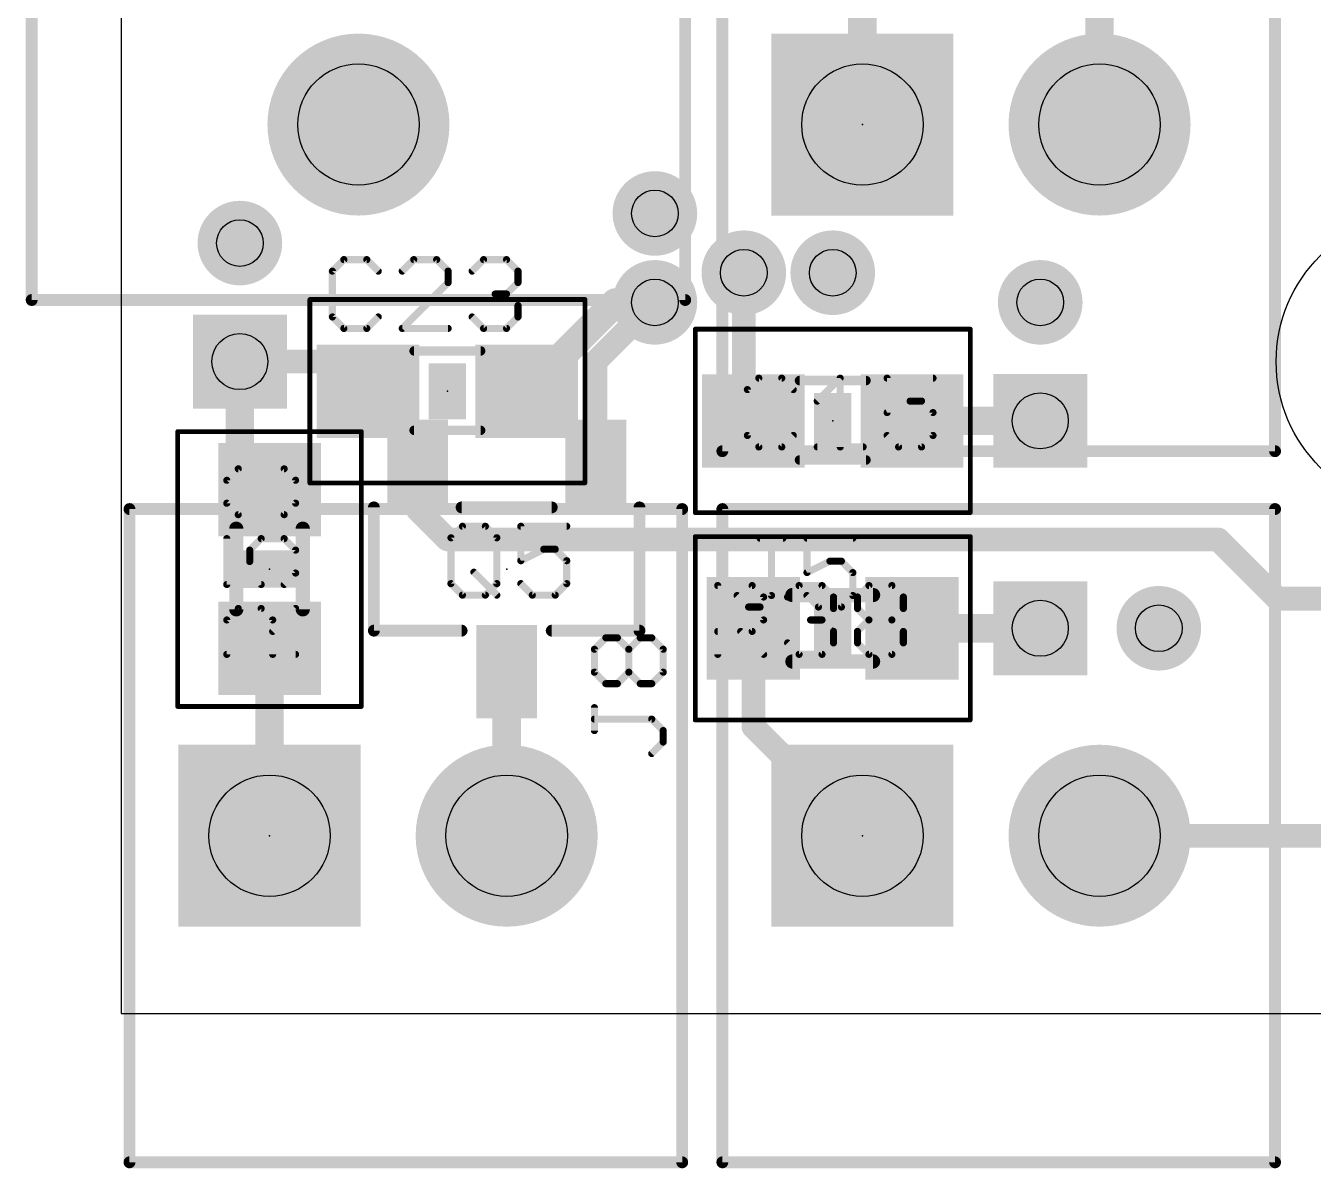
# Model space of a CAD drawing. Extents: x -1 to 68.6, y -1.7 to 63.5.
# Drawn here: x -1.02 to 12.77, y -1.66 to 10.58 of the extents above; entities that cross this region are included whole.
import ezdxf

# ---------------------------------------------------------------- set-up
doc = ezdxf.new("R2010")
doc.units = 0
for name, color, linetype in [('1', 22, 'CONTINUOUS'), ('16', 175, 'CONTINUOUS'), ('17', 82, 'CONTINUOUS'), ('18', 82, 'CONTINUOUS'), ('20', 7, 'CONTINUOUS'), ('21', 253, 'CONTINUOUS'), ('22', 253, 'CONTINUOUS'), ('23', 7, 'CONTINUOUS'), ('24', 7, 'CONTINUOUS'), ('25', 253, 'CONTINUOUS'), ('31', 253, 'CONTINUOUS'), ('32', 253, 'CONTINUOUS'), ('35', 253, 'CONTINUOUS'), ('36', 253, 'CONTINUOUS'), ('39', 22, 'CONTINUOUS'), ('40', 175, 'CONTINUOUS'), ('44', 253, 'CONTINUOUS'), ('51', 253, 'CONTINUOUS'), ('52', 253, 'CONTINUOUS')]:
    doc.layers.add(name, color=color, linetype=linetype)

# ---------------------------------------------------------------- blocks, each defined once
blk = doc.blocks.new('RECT')
blk.add_solid([(-0.5, -0.5), (0.5, -0.5), (-0.5, 0.5), (0.5, 0.5)])
blk = doc.blocks.new('ROUNDP')
at = {"const_width": 0.5}
blk.add_lwpolyline([(0, -0.25, 1), (0, 0.25, 1), (0, -0.25)], format="xyb", dxfattribs=at)
blk = doc.blocks.new('SQUAREP')
blk.add_solid([(-0.5, -0.5), (0.5, -0.5), (-0.5, 0.5), (0.5, 0.5)])
blk = doc.blocks.new('ROUNDV')
at = {"const_width": 0.5}
blk.add_lwpolyline([(0, -0.25, 1), (0, 0.25, 1), (0, -0.25)], format="xyb", dxfattribs=at)
blk = doc.blocks.new('SQUAREV')
blk.add_solid([(-0.5, -0.5), (0.5, -0.5), (-0.5, 0.5), (0.5, 0.5)])

msp = doc.modelspace()

# ---------------------------------------------------------------- linework, layer by layer
at = {"layer": '1'}
for points, const_width in [([(4.3425, 6.6675), (5.295, 7.62)], 0.3048), ([(5.295, 7.62), (5.715, 7.62)], 0.3048), ([(2.325, 6.985), (1.27, 6.985)], 0.254), ([(2.6425, 6.6675), (2.325, 6.985)], 0.3048)]:
    msp.add_lwpolyline(points, dxfattribs=dict(at, const_width=const_width))
for points, const_width in [([(5.295, 7.6962, 1), (5.295, 7.5438)], 0.1524), ([(5.3489, 7.5661, 1), (5.2411, 7.6739)], 0.1524), ([(5.715, 7.5438, 1), (5.715, 7.6962)], 0.1524), ([(1.27, 7.0485, 1), (1.27, 6.9215)], 0.127), ([(2.3789, 7.0389, 1), (2.2711, 6.9311)], 0.1524), ([(2.325, 6.9215, 1), (2.325, 7.0485)], 0.127), ([(2.5886, 6.6136, 1), (2.6964, 6.7214)], 0.1524), ([(4.2886, 6.7214, 1), (4.3964, 6.6136)], 0.1524)]:
    msp.add_lwpolyline(points, format="xyb", dxfattribs=dict(at, const_width=const_width))
at = {"layer": '16'}
for points, const_width in [([(7.9375, 11.645), (7.9375, 9.525)], 0.3048), ([(10.4775, 9.525), (10.4775, 11.1125)], 0.3048), ([(6.6675, 6.4525), (6.6675, 7.9375)], 0.254), ([(5.08, 6.985), (5.715, 7.62)], 0.254), ([(1.27, 5.93), (1.27, 6.985)], 0.3048), ([(5.08, 5.865), (5.08, 6.985)], 0.254), ([(6.77, 6.35), (6.6675, 6.4525)], 0.254), ([(9.8425, 6.35), (8.47, 6.35)], 0.3048), ([(3.1725, 5.8625), (3.175, 6.1825)], 0.3048), ([(3.175, 6.1825), (3.175, 5.3975)], 0.254), ([(1.5875, 5.6125), (1.27, 5.93)], 0.3048), ([(5.0825, 5.8625), (5.08, 5.865)], 0.254), ([(3.175, 5.3975), (3.4925, 5.08)], 0.254), ([(3.4925, 5.08), (11.7475, 5.08)], 0.254), ([(11.7475, 5.08), (12.3825, 4.445)], 0.254), ([(12.3825, 4.445), (15.5575, 4.445)], 0.254), ([(8.47, 4.1275), (9.8425, 4.1275)], 0.3048), ([(6.77, 3.0725), (6.77, 4.1275)], 0.254), ([(1.5875, 3.9125), (1.5875, 1.905)], 0.3048), ([(4.1275, 3.6625), (4.1275, 1.905)], 0.3048), ([(7.9375, 1.905), (6.77, 3.0725)], 0.254), ([(13.6525, 1.905), (10.4775, 1.905)], 0.254)]:
    msp.add_lwpolyline(points, dxfattribs=dict(at, const_width=const_width))
for points, const_width in [([(7.8613, 9.525, 1), (8.0137, 9.525)], 0.1524), ([(10.4013, 9.525, 1), (10.5537, 9.525)], 0.1524), ([(6.731, 7.9375, 1), (6.604, 7.9375)], 0.127), ([(5.7599, 7.5751, 1), (5.6701, 7.6649)], 0.127), ([(1.3462, 6.985, 1), (1.1938, 6.985)], 0.1524), ([(5.1435, 6.985, 1), (5.0165, 6.985)], 0.127), ([(5.0351, 7.0299, 1), (5.1249, 6.9401)], 0.127), ([(6.7124, 6.4974, 1), (6.6226, 6.4076)], 0.127), ([(6.604, 6.4525, 1), (6.731, 6.4525)], 0.127), ([(8.47, 6.4262, 1), (8.47, 6.2738)], 0.1524), ([(9.8425, 6.2738, 1), (9.8425, 6.4262)], 0.1524), ([(6.7251, 6.3051, 1), (6.8149, 6.3949)], 0.127), ([(3.2512, 6.1819, 1), (3.0988, 6.1831)], 0.1524), ([(3.2385, 6.1825, 1), (3.1115, 6.1825)], 0.127), ([(1.3239, 5.9839, 1), (1.2161, 5.8761)], 0.1524), ([(1.1938, 5.93, 1), (1.3462, 5.93)], 0.1524), ([(3.0963, 5.8631, 1), (3.2487, 5.8619)], 0.1524), ([(5.1249, 5.9099, 1), (5.0351, 5.8201)], 0.127), ([(5.0376, 5.8176, 1), (5.1274, 5.9074)], 0.127), ([(5.0165, 5.865, 1), (5.1435, 5.865)], 0.127), ([(1.5336, 5.5586, 1), (1.6414, 5.6664)], 0.1524), ([(3.2199, 5.4424, 1), (3.1301, 5.3526)], 0.127), ([(3.1115, 5.3975, 1), (3.2385, 5.3975)], 0.127), ([(3.4925, 5.1435, 1), (3.4925, 5.0165)], 0.127), ([(3.4476, 5.0351, 1), (3.5374, 5.1249)], 0.127), ([(11.7924, 5.1249, 1), (11.7026, 5.0351)], 0.127), ([(11.7475, 5.0165, 1), (11.7475, 5.1435)], 0.127), ([(12.3825, 4.5085, 1), (12.3825, 4.3815)], 0.127), ([(12.3376, 4.4001, 1), (12.4274, 4.4899)], 0.127), ([(8.47, 4.2037, 1), (8.47, 4.0513)], 0.1524), ([(9.8425, 4.0513, 1), (9.8425, 4.2037)], 0.1524), ([(6.8335, 4.1275, 1), (6.7065, 4.1275)], 0.127), ([(1.6637, 3.9125, 1), (1.5113, 3.9125)], 0.1524), ([(4.2037, 3.6625, 1), (4.0513, 3.6625)], 0.1524), ([(6.8149, 3.1174, 1), (6.7251, 3.0276)], 0.127), ([(6.7065, 3.0725, 1), (6.8335, 3.0725)], 0.127), ([(1.5113, 1.905, 1), (1.6637, 1.905)], 0.1524), ([(4.0513, 1.905, 1), (4.2037, 1.905)], 0.1524), ([(7.8926, 1.8601, 1), (7.9824, 1.9499)], 0.127), ([(10.4775, 1.9685, 1), (10.4775, 1.8415)], 0.127)]:
    msp.add_lwpolyline(points, format="xyb", dxfattribs=dict(at, const_width=const_width))
at = {"layer": '20'}
for p, q in [((0, 63.5), (0, 0)), ((0, 0), (68.58, 0))]:
    msp.add_line(p, q, dxfattribs=at)
msp.add_circle((13.97, 6.985), 1.6, dxfattribs=at)
at = {"layer": '21', "const_width": 0.127}
for points in [[(-0.96, 7.645), (-0.96, 23.725)], [(6.04, 23.725), (6.04, 7.645)], [(6.4375, 6.025), (6.4375, 13.025)], [(12.3575, 13.025), (12.3575, 6.025)], [(6.04, 7.645), (-0.96, 7.645)], [(12.3575, 6.025), (6.4375, 6.025)], [(0.0875, 5.405), (6.0075, 5.405)], [(0.0875, -1.595), (0.0875, 5.405)], [(6.0075, 5.405), (6.0075, -1.595)], [(6.4375, 5.405), (12.3575, 5.405)], [(6.4375, -1.595), (6.4375, 5.405)], [(12.3575, 5.405), (12.3575, -1.595)], [(6.0075, -1.595), (0.0875, -1.595)], [(12.3575, -1.595), (6.4375, -1.595)]]:
    msp.add_lwpolyline(points, dxfattribs=at)
at = {"layer": '21', "const_width": 0.0635}
for points in [[(-0.96, 7.6768, 1), (-0.96, 7.6133)], [(-0.9918, 7.645, 1), (-0.9283, 7.645)], [(6.0083, 7.645, 1), (6.0717, 7.645)], [(6.04, 7.6133, 1), (6.04, 7.6768)], [(6.4375, 6.0568, 1), (6.4375, 5.9933)], [(12.3575, 5.9933, 1), (12.3575, 6.0568)], [(6.4058, 6.025, 1), (6.4692, 6.025)], [(12.3257, 6.025, 1), (12.3893, 6.025)], [(0.1193, 5.405, 1), (0.0558, 5.405)], [(0.0875, 5.4367, 1), (0.0875, 5.3733)], [(6.0393, 5.405, 1), (5.9758, 5.405)], [(6.0075, 5.3733, 1), (6.0075, 5.4367)], [(6.4375, 5.4367, 1), (6.4375, 5.3733)], [(6.4692, 5.405, 1), (6.4058, 5.405)], [(12.3893, 5.405, 1), (12.3257, 5.405)], [(12.3575, 5.3733, 1), (12.3575, 5.4367)], [(0.0875, -1.5633, 1), (0.0875, -1.6267)], [(0.0558, -1.595, 1), (0.1193, -1.595)], [(5.9758, -1.595, 1), (6.0393, -1.595)], [(6.0075, -1.6267, 1), (6.0075, -1.5633)], [(6.4375, -1.5633, 1), (6.4375, -1.6267)], [(6.4058, -1.595, 1), (6.4692, -1.595)], [(12.3257, -1.595, 1), (12.3893, -1.595)], [(12.3575, -1.6267, 1), (12.3575, -1.5633)]]:
    msp.add_lwpolyline(points, format="xyb", dxfattribs=at)
at = {"layer": '22', "const_width": 0.127}
for points in [[(2.7051, 4.1021), (2.7051, 5.4229)], [(4.6101, 5.4229), (3.6449, 5.4229)], [(5.5499, 4.1021), (5.5499, 5.4229)], [(3.6449, 4.1021), (2.7051, 4.1021)], [(4.6101, 4.1021), (5.5499, 4.1021)]]:
    msp.add_lwpolyline(points, dxfattribs=at)
at = {"layer": '22', "const_width": 0.0635}
for points in [[(2.7369, 5.4229, 1), (2.6734, 5.4229)], [(3.6449, 5.4546, 1), (3.6449, 5.3912)], [(4.6101, 5.3912, 1), (4.6101, 5.4546)], [(5.5816, 5.4229, 1), (5.5182, 5.4229)], [(2.7051, 4.1338, 1), (2.7051, 4.0704)], [(3.6449, 4.0704, 1), (3.6449, 4.1338)], [(4.6101, 4.1338, 1), (4.6101, 4.0704)], [(5.5499, 4.0704, 1), (5.5499, 4.1338)], [(2.6734, 4.1021, 1), (2.7369, 4.1021)], [(5.5182, 4.1021, 1), (5.5816, 4.1021)]]:
    msp.add_lwpolyline(points, format="xyb", dxfattribs=at)
at = {"layer": '23'}
for p in [(7.9375, 9.525), (3.4925, 6.6675), (1.5875, 1.905), (7.9375, 1.905)]:
    msp.add_point(p, dxfattribs=at)
at = {"layer": '24'}
for p in [(7.62, 6.35), (1.5875, 4.7625), (4.1275, 4.7625), (7.62, 4.1275)]:
    msp.add_point(p, dxfattribs=at)
at = {"layer": '25', "const_width": 0.0762}
for points in [[(2.3835, 8.0778), (2.2606, 7.955)], [(2.6292, 8.0778), (2.3835, 8.0778)], [(2.7521, 7.955), (2.6292, 8.0778)], [(3.1319, 8.0778), (3.009, 7.955)], [(3.3776, 8.0778), (3.1319, 8.0778)], [(3.5005, 7.955), (3.3776, 8.0778)], [(3.7574, 7.955), (3.8803, 8.0778)], [(3.8803, 8.0778), (4.126, 8.0778)], [(4.126, 8.0778), (4.2489, 7.955)], [(2.2606, 7.955), (2.2606, 7.4635)], [(3.009, 7.3406), (3.5005, 7.8321)], [(3.5005, 7.8321), (3.5005, 7.955)], [(4.2489, 7.8321), (4.126, 7.7092)], [(4.2489, 7.955), (4.2489, 7.8321)], [(4.126, 7.7092), (4.0032, 7.7092)], [(4.126, 7.7092), (4.2489, 7.5863)], [(4.2489, 7.5863), (4.2489, 7.4635)], [(2.2606, 7.4635), (2.3835, 7.3406)], [(2.6292, 7.3406), (2.7521, 7.4635)], [(3.8803, 7.3406), (3.7574, 7.4635)], [(4.2489, 7.4635), (4.126, 7.3406)], [(2.3835, 7.3406), (2.6292, 7.3406)], [(3.5005, 7.3406), (3.009, 7.3406)], [(4.126, 7.3406), (3.8803, 7.3406)], [(6.8285, 6.8078), (6.7056, 6.685)], [(7.0742, 6.8078), (6.8285, 6.8078)], [(7.1971, 6.685), (7.0742, 6.8078)], [(7.454, 6.5621), (7.6998, 6.8078)], [(7.6998, 6.8078), (7.6998, 6.0706)], [(8.6939, 6.8078), (8.2024, 6.8078)], [(8.2024, 6.8078), (8.2024, 6.4392)], [(6.7056, 6.685), (6.7056, 6.1935)], [(8.2024, 6.4392), (8.4482, 6.5621)], [(8.4482, 6.5621), (8.571, 6.5621)], [(8.571, 6.5621), (8.6939, 6.4392)], [(8.6939, 6.4392), (8.6939, 6.1935)], [(6.7056, 6.1935), (6.8285, 6.0706)], [(7.0742, 6.0706), (7.1971, 6.1935)], [(8.3253, 6.0706), (8.2024, 6.1935)], [(8.6939, 6.1935), (8.571, 6.0706)], [(6.8285, 6.0706), (7.0742, 6.0706)], [(7.454, 6.0706), (7.9455, 6.0706)], [(8.571, 6.0706), (8.3253, 6.0706)], [(1.1297, 5.7135), (1.2525, 5.8364)], [(1.2525, 5.8364), (1.744, 5.8364)], [(1.744, 5.3449), (1.2525, 5.8364)], [(1.744, 5.8364), (1.8669, 5.7135)], [(1.1297, 5.4678), (1.1297, 5.7135)], [(1.8669, 5.7135), (1.8669, 5.4678)], [(1.2525, 5.3449), (1.1297, 5.4678)], [(1.744, 5.3449), (1.2525, 5.3449)], [(1.8669, 5.4678), (1.744, 5.3449)], [(3.5306, 5.0975), (3.6535, 5.2203)], [(3.6535, 5.2203), (3.8992, 5.2203)], [(3.8992, 5.2203), (4.0221, 5.0975)], [(4.7705, 5.2203), (4.279, 5.2203)], [(4.279, 5.2203), (4.279, 4.8517)], [(1.1297, 5.088), (1.1297, 4.5965)], [(1.3754, 4.9651), (1.4983, 5.088)], [(1.4983, 5.088), (1.744, 5.088)], [(1.744, 5.088), (1.8669, 4.9651)], [(3.5306, 4.606), (3.5306, 5.0975)], [(4.0221, 5.0975), (4.0221, 4.606)], [(6.8413, 5.0928), (7.0871, 5.0928)], [(6.9642, 4.4785), (6.9642, 5.0928)], [(7.8355, 5.0928), (7.344, 5.0928)], [(7.344, 5.0928), (7.344, 4.7242)], [(1.3754, 4.8423), (1.3754, 4.9651)], [(1.8669, 4.9651), (1.8669, 4.7194)], [(4.279, 4.8517), (4.5248, 4.9746)], [(4.5248, 4.9746), (4.6476, 4.9746)], [(4.6476, 4.9746), (4.7705, 4.8517)], [(1.4983, 4.5965), (1.3754, 4.8423)], [(4.7705, 4.8517), (4.7705, 4.606)], [(7.344, 4.7242), (7.5898, 4.8471)], [(7.5898, 4.8471), (7.7126, 4.8471)], [(7.7126, 4.8471), (7.8355, 4.7242)], [(1.8669, 4.7194), (1.744, 4.5965)], [(3.7763, 4.7288), (4.0221, 4.4831)], [(7.8355, 4.7242), (7.8355, 4.4785)], [(1.1297, 4.5965), (1.4983, 4.5965)], [(3.6535, 4.4831), (3.5306, 4.606)], [(4.0221, 4.606), (3.8992, 4.4831)], [(4.4019, 4.4831), (4.279, 4.606)], [(4.7705, 4.606), (4.6476, 4.4831)], [(6.3881, 3.8481), (6.3881, 4.5853)], [(6.3881, 4.5853), (6.7567, 4.5853)], [(6.7567, 4.5853), (6.8796, 4.4625)], [(7.1365, 4.4625), (7.2594, 4.5853)], [(7.2594, 4.5853), (7.5051, 4.5853)], [(7.5051, 4.5853), (7.628, 4.4625)], [(7.8849, 4.4625), (8.0078, 4.5853)], [(8.0078, 4.5853), (8.2535, 4.5853)], [(8.2535, 4.5853), (8.3764, 4.4625)], [(3.8992, 4.4831), (3.6535, 4.4831)], [(4.6476, 4.4831), (4.4019, 4.4831)], [(6.5956, 4.4785), (6.7185, 4.3556)], [(6.8413, 4.3556), (6.9642, 4.4785)], [(6.8796, 4.4625), (6.8796, 4.2167)], [(7.4669, 4.3556), (7.344, 4.4785)], [(7.628, 4.4625), (7.628, 4.3396)], [(7.8355, 4.4785), (7.7126, 4.3556)], [(7.8849, 4.3396), (7.8849, 4.4625)], [(8.3764, 4.4625), (8.3764, 4.3396)], [(1.1297, 4.2167), (1.2525, 4.3396)], [(1.2525, 4.3396), (1.4983, 4.3396)], [(1.4983, 4.3396), (1.6212, 4.2167)], [(1.6212, 4.0938), (1.8669, 4.3396)], [(6.7185, 4.3556), (6.8413, 4.3556)], [(7.7126, 4.3556), (7.4669, 4.3556)], [(7.628, 4.3396), (7.5051, 4.2167)], [(8.0078, 4.2167), (7.8849, 4.3396)], [(8.3764, 4.3396), (8.2535, 4.2167)], [(1.1297, 3.8481), (1.1297, 4.2167)], [(1.6212, 4.2167), (1.6212, 3.8481)], [(6.8796, 4.2167), (6.7567, 4.0938)], [(7.5051, 4.2167), (7.3823, 4.2167)], [(7.5051, 4.2167), (7.628, 4.0938)], [(7.8849, 4.0938), (8.0078, 4.2167)], [(8.0078, 4.2167), (8.2535, 4.2167)], [(8.2535, 4.2167), (8.3764, 4.0938)], [(5.0672, 3.9026), (5.19, 4.0255)], [(5.19, 4.0255), (5.3129, 4.0255)], [(5.3129, 4.0255), (5.4358, 3.9026)], [(5.4358, 3.9026), (5.5587, 4.0255)], [(5.5587, 4.0255), (5.6815, 4.0255)], [(5.6815, 4.0255), (5.8044, 3.9026)], [(6.7567, 4.0938), (6.3881, 4.0938)], [(6.6338, 4.0938), (6.8796, 3.8481)], [(7.2594, 3.8481), (7.1365, 3.971)], [(7.628, 3.971), (7.5051, 3.8481)], [(7.628, 4.0938), (7.628, 3.971)], [(7.8849, 3.971), (7.8849, 4.0938)], [(8.0078, 3.8481), (7.8849, 3.971)], [(8.3764, 3.971), (8.2535, 3.8481)], [(8.3764, 4.0938), (8.3764, 3.971)], [(1.8669, 3.8481), (1.1297, 3.8481)], [(5.0672, 3.6569), (5.0672, 3.9026)], [(5.4358, 3.6569), (5.4358, 3.9026)], [(5.8044, 3.9026), (5.8044, 3.6569)], [(7.5051, 3.8481), (7.2594, 3.8481)], [(8.2535, 3.8481), (8.0078, 3.8481)], [(5.19, 3.534), (5.0672, 3.6569)], [(5.4358, 3.6569), (5.3129, 3.534)], [(5.5587, 3.534), (5.4358, 3.6569)], [(5.8044, 3.6569), (5.6815, 3.534)], [(5.3129, 3.534), (5.19, 3.534)], [(5.6815, 3.534), (5.5587, 3.534)], [(5.0672, 3.0313), (5.0672, 3.2771)], [(5.6815, 3.1542), (5.0672, 3.1542)], [(5.8044, 3.0313), (5.6815, 3.1542)], [(5.8044, 2.9085), (5.8044, 3.0313)], [(5.6815, 2.7856), (5.8044, 2.9085)]]:
    msp.add_lwpolyline(points, dxfattribs=at)
at = {"layer": '25', "const_width": 0.0381}
for points in [[(2.3835, 8.0969, 1), (2.3835, 8.0588)], [(2.3969, 8.0644, 1), (2.37, 8.0913)], [(2.6427, 8.0913, 1), (2.6157, 8.0644)], [(2.6292, 8.0588, 1), (2.6292, 8.0969)], [(3.1319, 8.0969, 1), (3.1319, 8.0588)], [(3.1454, 8.0644, 1), (3.1184, 8.0913)], [(3.3911, 8.0913, 1), (3.3642, 8.0644)], [(3.3776, 8.0588, 1), (3.3776, 8.0969)], [(3.8803, 8.0969, 1), (3.8803, 8.0588)], [(3.8938, 8.0644, 1), (3.8668, 8.0913)], [(4.1395, 8.0913, 1), (4.1126, 8.0644)], [(4.126, 8.0588, 1), (4.126, 8.0969)], [(2.2471, 7.9684, 1), (2.2741, 7.9415)], [(2.2797, 7.955, 1), (2.2416, 7.955)], [(2.7386, 7.9415, 1), (2.7656, 7.9684)], [(2.9955, 7.9684, 1), (3.0225, 7.9415)], [(3.5196, 7.955, 1), (3.4815, 7.955)], [(3.514, 7.8186, 1), (3.487, 7.8456)], [(3.487, 7.9415, 1), (3.514, 7.9684)], [(3.744, 7.9684, 1), (3.7709, 7.9415)], [(4.268, 7.955, 1), (4.2299, 7.955)], [(4.2354, 7.9415, 1), (4.2624, 7.9684)], [(4.2624, 7.8186, 1), (4.2354, 7.8456)], [(3.4815, 7.8321, 1), (3.5196, 7.8321)], [(4.0032, 7.7283, 1), (4.0032, 7.6902)], [(4.1395, 7.7227, 1), (4.1126, 7.6957)], [(4.1126, 7.7227, 1), (4.1395, 7.6957)], [(4.126, 7.6902, 1), (4.126, 7.7283)], [(4.2299, 7.8321, 1), (4.268, 7.8321)], [(4.268, 7.5863, 1), (4.2299, 7.5863)], [(4.2354, 7.5729, 1), (4.2624, 7.5998)], [(2.2741, 7.4769, 1), (2.2471, 7.45)], [(2.2416, 7.4635, 1), (2.2797, 7.4635)], [(2.7656, 7.45, 1), (2.7386, 7.4769)], [(3.7709, 7.4769, 1), (3.744, 7.45)], [(4.2299, 7.4635, 1), (4.268, 7.4635)], [(4.2624, 7.45, 1), (4.2354, 7.4769)], [(2.3835, 7.3597, 1), (2.3835, 7.3216)], [(2.37, 7.3271, 1), (2.3969, 7.3541)], [(2.6157, 7.3541, 1), (2.6427, 7.3271)], [(2.6292, 7.3216, 1), (2.6292, 7.3597)], [(3.009, 7.3597, 1), (3.009, 7.3216)], [(2.9955, 7.3541, 1), (3.0225, 7.3271)], [(3.5005, 7.3216, 1), (3.5005, 7.3597)], [(3.8803, 7.3597, 1), (3.8803, 7.3216)], [(3.8668, 7.3271, 1), (3.8938, 7.3541)], [(4.1126, 7.3541, 1), (4.1395, 7.3271)], [(4.126, 7.3216, 1), (4.126, 7.3597)], [(6.8285, 6.8269, 1), (6.8285, 6.7888)], [(6.8419, 6.7944, 1), (6.815, 6.8213)], [(7.0877, 6.8213, 1), (7.0607, 6.7944)], [(7.0742, 6.7888, 1), (7.0742, 6.8269)], [(7.7188, 6.8078, 1), (7.6807, 6.8078)], [(7.7132, 6.7944, 1), (7.6863, 6.8213)], [(8.2024, 6.8269, 1), (8.2024, 6.7888)], [(8.2215, 6.8078, 1), (8.1834, 6.8078)], [(8.6939, 6.7888, 1), (8.6939, 6.8269)], [(6.6921, 6.6984, 1), (6.7191, 6.6715)], [(6.7247, 6.685, 1), (6.6866, 6.685)], [(7.1836, 6.6715, 1), (7.2106, 6.6984)], [(7.4405, 6.5756, 1), (7.4675, 6.5486)], [(8.4482, 6.5811, 1), (8.4482, 6.543)], [(8.4567, 6.545, 1), (8.4397, 6.5791)], [(8.5845, 6.5756, 1), (8.5576, 6.5486)], [(8.571, 6.543, 1), (8.571, 6.5811)], [(8.1939, 6.4563, 1), (8.211, 6.4222)], [(8.1834, 6.4392, 1), (8.2215, 6.4392)], [(8.713, 6.4392, 1), (8.6749, 6.4392)], [(8.6804, 6.4257, 1), (8.7074, 6.4527)], [(6.7191, 6.2069, 1), (6.6921, 6.18)], [(6.6866, 6.1935, 1), (6.7247, 6.1935)], [(7.2106, 6.18, 1), (7.1836, 6.2069)], [(8.2159, 6.2069, 1), (8.189, 6.18)], [(8.6749, 6.1935, 1), (8.713, 6.1935)], [(8.7074, 6.18, 1), (8.6804, 6.2069)], [(6.8285, 6.0897, 1), (6.8285, 6.0516)], [(6.815, 6.0571, 1), (6.8419, 6.0841)], [(7.0607, 6.0841, 1), (7.0877, 6.0571)], [(7.0742, 6.0516, 1), (7.0742, 6.0897)], [(7.454, 6.0897, 1), (7.454, 6.0516)], [(7.6807, 6.0706, 1), (7.7188, 6.0706)], [(7.9455, 6.0516, 1), (7.9455, 6.0897)], [(8.3253, 6.0897, 1), (8.3253, 6.0516)], [(8.3118, 6.0571, 1), (8.3388, 6.0841)], [(8.5576, 6.0841, 1), (8.5845, 6.0571)], [(8.571, 6.0516, 1), (8.571, 6.0897)], [(1.2525, 5.8555, 1), (1.2525, 5.8174)], [(1.266, 5.8499, 1), (1.2391, 5.8229)], [(1.266, 5.8229, 1), (1.2391, 5.8499)], [(1.7575, 5.8499, 1), (1.7306, 5.8229)], [(1.744, 5.8174, 1), (1.744, 5.8555)], [(1.1487, 5.7135, 1), (1.1106, 5.7135)], [(1.1162, 5.727, 1), (1.1431, 5.7001)], [(1.886, 5.7135, 1), (1.8478, 5.7135)], [(1.8534, 5.7001, 1), (1.8804, 5.727)], [(1.1431, 5.4813, 1), (1.1162, 5.4543)], [(1.1106, 5.4678, 1), (1.1487, 5.4678)], [(1.2525, 5.364, 1), (1.2525, 5.3259)], [(1.744, 5.3259, 1), (1.744, 5.364)], [(1.8478, 5.4678, 1), (1.886, 5.4678)], [(1.8804, 5.4543, 1), (1.8534, 5.4813)], [(1.2391, 5.3315, 1), (1.266, 5.3584)], [(1.7306, 5.3584, 1), (1.7575, 5.3315)], [(1.7306, 5.3315, 1), (1.7575, 5.3584)], [(3.6535, 5.2394, 1), (3.6535, 5.2013)], [(3.6669, 5.2069, 1), (3.64, 5.2338)], [(3.9127, 5.2338, 1), (3.8857, 5.2069)], [(3.8992, 5.2013, 1), (3.8992, 5.2394)], [(4.279, 5.2394, 1), (4.279, 5.2013)], [(4.2981, 5.2203, 1), (4.26, 5.2203)], [(4.7705, 5.2013, 1), (4.7705, 5.2394)], [(1.1487, 5.088, 1), (1.1106, 5.088)], [(1.4983, 5.1071, 1), (1.4983, 5.069)], [(1.5118, 5.0745, 1), (1.4848, 5.1015)], [(1.7575, 5.1015, 1), (1.7306, 5.0745)], [(1.744, 5.069, 1), (1.744, 5.1071)], [(3.5171, 5.1109, 1), (3.5441, 5.084)], [(3.5497, 5.0975, 1), (3.5116, 5.0975)], [(4.0411, 5.0975, 1), (4.003, 5.0975)], [(4.0086, 5.084, 1), (4.0356, 5.1109)], [(6.8413, 5.1119, 1), (6.8413, 5.0738)], [(6.9833, 5.0928, 1), (6.9452, 5.0928)], [(7.0871, 5.0738, 1), (7.0871, 5.1119)], [(7.344, 5.1119, 1), (7.344, 5.0738)], [(7.3631, 5.0928, 1), (7.325, 5.0928)], [(7.8355, 5.0738, 1), (7.8355, 5.1119)], [(1.3619, 4.9786, 1), (1.3889, 4.9517)], [(1.3945, 4.9651, 1), (1.3564, 4.9651)], [(1.886, 4.9651, 1), (1.8478, 4.9651)], [(1.8534, 4.9517, 1), (1.8804, 4.9786)], [(4.5248, 4.9936, 1), (4.5248, 4.9555)], [(4.5333, 4.9575, 1), (4.5162, 4.9916)], [(4.6611, 4.9881, 1), (4.6342, 4.9611)], [(4.6476, 4.9555, 1), (4.6476, 4.9936)], [(1.3925, 4.8508, 1), (1.3584, 4.8337)], [(1.3564, 4.8423, 1), (1.3945, 4.8423)], [(4.2705, 4.8688, 1), (4.2875, 4.8347)], [(4.26, 4.8517, 1), (4.2981, 4.8517)], [(4.7896, 4.8517, 1), (4.7515, 4.8517)], [(4.757, 4.8382, 1), (4.784, 4.8652)], [(7.5898, 4.8661, 1), (7.5898, 4.828)], [(7.5983, 4.83, 1), (7.5812, 4.8641)], [(7.7261, 4.8606, 1), (7.6992, 4.8336)], [(7.7126, 4.828, 1), (7.7126, 4.8661)], [(1.8478, 4.7194, 1), (1.886, 4.7194)], [(1.8804, 4.7059, 1), (1.8534, 4.7329)], [(3.7898, 4.7423, 1), (3.7629, 4.7154)], [(7.3355, 4.7413, 1), (7.3525, 4.7072)], [(7.325, 4.7242, 1), (7.3631, 4.7242)], [(7.8546, 4.7242, 1), (7.8165, 4.7242)], [(7.822, 4.7107, 1), (7.849, 4.7377)], [(1.1297, 4.6156, 1), (1.1297, 4.5775)], [(1.1106, 4.5965, 1), (1.1487, 4.5965)], [(1.4812, 4.588, 1), (1.5153, 4.605)], [(1.4983, 4.5775, 1), (1.4983, 4.6156)], [(1.7306, 4.61, 1), (1.7575, 4.583)], [(3.5441, 4.6194, 1), (3.5171, 4.5925)], [(3.5116, 4.606, 1), (3.5497, 4.606)], [(4.003, 4.606, 1), (4.0411, 4.606)], [(4.0356, 4.5925, 1), (4.0086, 4.6194)], [(4.2925, 4.6194, 1), (4.2655, 4.5925)], [(4.7515, 4.606, 1), (4.7896, 4.606)], [(4.784, 4.5925, 1), (4.757, 4.6194)], [(6.3881, 4.6044, 1), (6.3881, 4.5663)], [(6.4072, 4.5853, 1), (6.3691, 4.5853)], [(6.7702, 4.5988, 1), (6.7432, 4.5719)], [(6.7567, 4.5663, 1), (6.7567, 4.6044)], [(7.2594, 4.6044, 1), (7.2594, 4.5663)], [(7.2729, 4.5719, 1), (7.2459, 4.5988)], [(7.5186, 4.5988, 1), (7.4917, 4.5719)], [(7.5051, 4.5663, 1), (7.5051, 4.6044)], [(8.0078, 4.6044, 1), (8.0078, 4.5663)], [(8.0213, 4.5719, 1), (7.9943, 4.5988)], [(8.267, 4.5988, 1), (8.2401, 4.5719)], [(8.2535, 4.5663, 1), (8.2535, 4.6044)], [(3.6535, 4.5022, 1), (3.6535, 4.4641)], [(3.64, 4.4696, 1), (3.6669, 4.4966)], [(3.8857, 4.4966, 1), (3.9127, 4.4696)], [(3.8992, 4.4641, 1), (3.8992, 4.5022)], [(4.0086, 4.4696, 1), (4.0356, 4.4966)], [(4.4019, 4.5022, 1), (4.4019, 4.4641)], [(4.3884, 4.4696, 1), (4.4154, 4.4966)], [(4.6342, 4.4966, 1), (4.6611, 4.4696)], [(4.6476, 4.4641, 1), (4.6476, 4.5022)], [(6.6091, 4.4919, 1), (6.5821, 4.465)], [(6.8986, 4.4625, 1), (6.8605, 4.4625)], [(6.8661, 4.449, 1), (6.8931, 4.4759)], [(6.9452, 4.4785, 1), (6.9833, 4.4785)], [(6.9777, 4.465, 1), (6.9507, 4.4919)], [(7.123, 4.4759, 1), (7.15, 4.449)], [(7.3575, 4.4919, 1), (7.3305, 4.465)], [(7.6471, 4.4625, 1), (7.609, 4.4625)], [(7.6145, 4.449, 1), (7.6415, 4.4759)], [(7.8165, 4.4785, 1), (7.8546, 4.4785)], [(7.849, 4.465, 1), (7.822, 4.4919)], [(7.904, 4.4625, 1), (7.8659, 4.4625)], [(7.8715, 4.4759, 1), (7.8984, 4.449)], [(8.3955, 4.4625, 1), (8.3574, 4.4625)], [(8.3629, 4.449, 1), (8.3899, 4.4759)], [(1.2525, 4.3586, 1), (1.2525, 4.3205)], [(1.266, 4.3261, 1), (1.2391, 4.3531)], [(1.5118, 4.3531, 1), (1.4848, 4.3261)], [(1.4983, 4.3205, 1), (1.4983, 4.3586)], [(1.8804, 4.3261, 1), (1.8534, 4.3531)], [(6.7185, 4.3746, 1), (6.7185, 4.3365)], [(6.705, 4.3421, 1), (6.7319, 4.3691)], [(6.8279, 4.3691, 1), (6.8548, 4.3421)], [(6.8413, 4.3365, 1), (6.8413, 4.3746)], [(7.4669, 4.3746, 1), (7.4669, 4.3365)], [(7.4534, 4.3421, 1), (7.4804, 4.3691)], [(7.609, 4.3396, 1), (7.6471, 4.3396)], [(7.6415, 4.3261, 1), (7.6145, 4.3531)], [(7.6992, 4.3691, 1), (7.7261, 4.3421)], [(7.7126, 4.3365, 1), (7.7126, 4.3746)], [(7.8984, 4.3531, 1), (7.8715, 4.3261)], [(7.8659, 4.3396, 1), (7.904, 4.3396)], [(8.3574, 4.3396, 1), (8.3955, 4.3396)], [(8.3899, 4.3261, 1), (8.3629, 4.3531)], [(1.1162, 4.2302, 1), (1.1431, 4.2032)], [(1.1487, 4.2167, 1), (1.1106, 4.2167)], [(1.6402, 4.2167, 1), (1.6021, 4.2167)], [(1.6077, 4.2032, 1), (1.6346, 4.2302)], [(6.8605, 4.2167, 1), (6.8986, 4.2167)], [(6.8931, 4.2032, 1), (6.8661, 4.2302)], [(7.3823, 4.2358, 1), (7.3823, 4.1977)], [(7.5186, 4.2302, 1), (7.4917, 4.2032)], [(7.4917, 4.2302, 1), (7.5186, 4.2032)], [(7.5051, 4.1977, 1), (7.5051, 4.2358)], [(8.0078, 4.2358, 1), (8.0078, 4.1977)], [(8.0213, 4.2032, 1), (7.9943, 4.2302)], [(7.9943, 4.2032, 1), (8.0213, 4.2302)], [(8.267, 4.2302, 1), (8.2401, 4.2032)], [(8.2401, 4.2302, 1), (8.267, 4.2032)], [(8.2535, 4.1977, 1), (8.2535, 4.2358)], [(1.6077, 4.1073, 1), (1.6346, 4.0804)], [(5.19, 4.0446, 1), (5.19, 4.0065)], [(5.2035, 4.012, 1), (5.1766, 4.039)], [(5.3264, 4.039, 1), (5.2994, 4.012)], [(5.3129, 4.0065, 1), (5.3129, 4.0446)], [(5.5587, 4.0446, 1), (5.5587, 4.0065)], [(5.5721, 4.012, 1), (5.5452, 4.039)], [(5.695, 4.039, 1), (5.6681, 4.012)], [(5.6815, 4.0065, 1), (5.6815, 4.0446)], [(6.3881, 4.1129, 1), (6.3881, 4.0748)], [(6.6473, 4.1073, 1), (6.6204, 4.0804)], [(6.7432, 4.1073, 1), (6.7702, 4.0804)], [(6.7567, 4.0748, 1), (6.7567, 4.1129)], [(7.15, 3.9844, 1), (7.123, 3.9575)], [(7.6471, 4.0938, 1), (7.609, 4.0938)], [(7.6145, 4.0804, 1), (7.6415, 4.1073)], [(7.6415, 3.9575, 1), (7.6145, 3.9844)], [(7.904, 4.0938, 1), (7.8659, 4.0938)], [(7.8715, 4.1073, 1), (7.8984, 4.0804)], [(7.8984, 3.9844, 1), (7.8715, 3.9575)], [(8.3955, 4.0938, 1), (8.3574, 4.0938)], [(8.3629, 4.0804, 1), (8.3899, 4.1073)], [(8.3899, 3.9575, 1), (8.3629, 3.9844)], [(1.1297, 3.8672, 1), (1.1297, 3.8291)], [(1.1106, 3.8481, 1), (1.1487, 3.8481)], [(1.6021, 3.8481, 1), (1.6402, 3.8481)], [(1.8669, 3.8291, 1), (1.8669, 3.8672)], [(5.0862, 3.9026, 1), (5.0481, 3.9026)], [(5.0537, 3.9161, 1), (5.0806, 3.8892)], [(5.4548, 3.9026, 1), (5.4167, 3.9026)], [(5.4223, 3.9161, 1), (5.4493, 3.8892)], [(5.4223, 3.8892, 1), (5.4493, 3.9161)], [(5.8235, 3.9026, 1), (5.7854, 3.9026)], [(5.7909, 3.8892, 1), (5.8179, 3.9161)], [(6.3691, 3.8481, 1), (6.4072, 3.8481)], [(6.8661, 3.8346, 1), (6.8931, 3.8616)], [(7.2594, 3.8672, 1), (7.2594, 3.8291)], [(7.2459, 3.8346, 1), (7.2729, 3.8616)], [(7.4917, 3.8616, 1), (7.5186, 3.8346)], [(7.5051, 3.8291, 1), (7.5051, 3.8672)], [(7.609, 3.971, 1), (7.6471, 3.971)], [(7.8659, 3.971, 1), (7.904, 3.971)], [(8.0078, 3.8672, 1), (8.0078, 3.8291)], [(7.9943, 3.8346, 1), (8.0213, 3.8616)], [(8.2401, 3.8616, 1), (8.267, 3.8346)], [(8.2535, 3.8291, 1), (8.2535, 3.8672)], [(8.3574, 3.971, 1), (8.3955, 3.971)], [(5.0806, 3.6704, 1), (5.0537, 3.6434)], [(5.0481, 3.6569, 1), (5.0862, 3.6569)], [(5.4167, 3.6569, 1), (5.4548, 3.6569)], [(5.4493, 3.6704, 1), (5.4223, 3.6434)], [(5.4493, 3.6434, 1), (5.4223, 3.6704)], [(5.7854, 3.6569, 1), (5.8235, 3.6569)], [(5.8179, 3.6434, 1), (5.7909, 3.6704)], [(5.19, 3.5531, 1), (5.19, 3.515)], [(5.1766, 3.5205, 1), (5.2035, 3.5475)], [(5.2994, 3.5475, 1), (5.3264, 3.5205)], [(5.3129, 3.515, 1), (5.3129, 3.5531)], [(5.5587, 3.5531, 1), (5.5587, 3.515)], [(5.5452, 3.5205, 1), (5.5721, 3.5475)], [(5.6681, 3.5475, 1), (5.695, 3.5205)], [(5.6815, 3.515, 1), (5.6815, 3.5531)], [(5.0862, 3.2771, 1), (5.0481, 3.2771)], [(5.0672, 3.1733, 1), (5.0672, 3.1352)], [(5.695, 3.1677, 1), (5.6681, 3.1407)], [(5.6815, 3.1352, 1), (5.6815, 3.1733)], [(5.0481, 3.0313, 1), (5.0862, 3.0313)], [(5.8235, 3.0313, 1), (5.7854, 3.0313)], [(5.7909, 3.0179, 1), (5.8179, 3.0448)], [(5.7854, 2.9085, 1), (5.8235, 2.9085)], [(5.8179, 2.895, 1), (5.7909, 2.9219)], [(5.6681, 2.7991, 1), (5.695, 2.7721)]]:
    msp.add_lwpolyline(points, format="xyb", dxfattribs=at)
at = {"layer": '39', "const_width": 0.0508}
for points in [[(2.0195, 7.6505), (4.9655, 7.6505)], [(2.0195, 5.6845), (2.0195, 7.6505)], [(4.9655, 7.6505), (4.9655, 5.6845)], [(4.9655, 5.6845), (2.0195, 5.6845)]]:
    msp.add_lwpolyline(points, dxfattribs=at)
at = {"layer": '39', "const_width": 0.0254}
for points in [[(2.0195, 7.6632, 1), (2.0195, 7.6378)], [(2.0322, 7.6505, 1), (2.0068, 7.6505)], [(4.9782, 7.6505, 1), (4.9528, 7.6505)], [(4.9655, 7.6378, 1), (4.9655, 7.6632)], [(2.0195, 5.6972, 1), (2.0195, 5.6718)], [(2.0068, 5.6845, 1), (2.0322, 5.6845)], [(4.9528, 5.6845, 1), (4.9782, 5.6845)], [(4.9655, 5.6718, 1), (4.9655, 5.6972)]]:
    msp.add_lwpolyline(points, format="xyb", dxfattribs=at)
at = {"layer": '40', "const_width": 0.0508}
for points in [[(9.093, 7.333), (6.147, 7.333)], [(6.147, 7.333), (6.147, 5.367)], [(9.093, 5.367), (9.093, 7.333)], [(2.5705, 6.2355), (0.6045, 6.2355)], [(0.6045, 6.2355), (0.6045, 3.2895)], [(2.5705, 3.2895), (2.5705, 6.2355)], [(6.147, 5.367), (9.093, 5.367)], [(9.093, 5.1105), (6.147, 5.1105)], [(6.147, 5.1105), (6.147, 3.1445)], [(9.093, 3.1445), (9.093, 5.1105)], [(0.6045, 3.2895), (2.5705, 3.2895)], [(6.147, 3.1445), (9.093, 3.1445)]]:
    msp.add_lwpolyline(points, dxfattribs=at)
at = {"layer": '40', "const_width": 0.0254}
for points in [[(6.147, 7.3457, 1), (6.147, 7.3203)], [(6.1597, 7.333, 1), (6.1343, 7.333)], [(9.1057, 7.333, 1), (9.0803, 7.333)], [(9.093, 7.3203, 1), (9.093, 7.3457)], [(0.6045, 6.2482, 1), (0.6045, 6.2228)], [(0.6172, 6.2355, 1), (0.5918, 6.2355)], [(2.5832, 6.2355, 1), (2.5578, 6.2355)], [(2.5705, 6.2228, 1), (2.5705, 6.2482)], [(6.147, 5.3797, 1), (6.147, 5.3543)], [(6.1343, 5.367, 1), (6.1597, 5.367)], [(9.0803, 5.367, 1), (9.1057, 5.367)], [(9.093, 5.3543, 1), (9.093, 5.3797)], [(6.147, 5.1232, 1), (6.147, 5.0978)], [(6.1597, 5.1105, 1), (6.1343, 5.1105)], [(9.1057, 5.1105, 1), (9.0803, 5.1105)], [(9.093, 5.0978, 1), (9.093, 5.1232)], [(0.6045, 3.3022, 1), (0.6045, 3.2768)], [(2.5705, 3.2768, 1), (2.5705, 3.3022)], [(0.5918, 3.2895, 1), (0.6172, 3.2895)], [(2.5578, 3.2895, 1), (2.5832, 3.2895)], [(6.147, 3.1572, 1), (6.147, 3.1318)], [(6.1343, 3.1445, 1), (6.1597, 3.1445)], [(9.0803, 3.1445, 1), (9.1057, 3.1445)], [(9.093, 3.1318, 1), (9.093, 3.1572)]]:
    msp.add_lwpolyline(points, format="xyb", dxfattribs=at)
at = {"layer": '44'}
for centre, radius in [((2.54, 9.525), 0.65), ((7.9375, 9.525), 0.65), ((10.4775, 9.525), 0.65), ((5.715, 8.5725), 0.25), ((1.27, 8.255), 0.25), ((6.6675, 7.9375), 0.25), ((7.62, 7.9375), 0.25), ((5.715, 7.62), 0.25), ((9.8425, 7.62), 0.25), ((1.27, 6.985), 0.3), ((9.8425, 6.35), 0.3), ((9.8425, 4.1275), 0.3), ((11.1125, 4.1275), 0.25), ((1.5875, 1.905), 0.65), ((4.1275, 1.905), 0.65), ((7.9375, 1.905), 0.65), ((10.4775, 1.905), 0.65)]:
    msp.add_circle(centre, radius, dxfattribs=at)
at = {"layer": '51', "const_width": 0.1016}
for points in [[(3.1365, 7.0995), (3.8485, 7.0995)], [(3.1365, 6.2485), (3.8485, 6.2485)]]:
    msp.add_lwpolyline(points, dxfattribs=at)
at = {"layer": '51', "const_width": 0.0508}
for points in [[(3.1365, 7.1249, 1), (3.1365, 7.0741)], [(3.8485, 7.0741, 1), (3.8485, 7.1249)], [(3.1365, 6.2739, 1), (3.1365, 6.2231)], [(3.8485, 6.2231, 1), (3.8485, 6.2739)]]:
    msp.add_lwpolyline(points, format="xyb", dxfattribs=at)
at = {"layer": '52'}
for points, const_width in [([(7.976, 6.782), (7.264, 6.782)], 0.1016), ([(7.976, 5.931), (7.264, 5.931)], 0.1016), ([(1.2315, 4.3305), (1.2315, 5.1945)], 0.1524), ([(1.9435, 5.1945), (1.9435, 4.3305)], 0.1524), ([(7.188, 4.4835), (8.052, 4.4835)], 0.1524), ([(8.052, 3.7715), (7.188, 3.7715)], 0.1524)]:
    msp.add_lwpolyline(points, dxfattribs=dict(at, const_width=const_width))
for points, const_width in [([(7.264, 6.8074, 1), (7.264, 6.7566)], 0.0508), ([(7.976, 6.7566, 1), (7.976, 6.8074)], 0.0508), ([(7.264, 5.9564, 1), (7.264, 5.9056)], 0.0508), ([(7.976, 5.9056, 1), (7.976, 5.9564)], 0.0508), ([(1.2696, 5.1945, 1), (1.1934, 5.1945)], 0.0762), ([(1.9816, 5.1945, 1), (1.9054, 5.1945)], 0.0762), ([(7.188, 4.5216, 1), (7.188, 4.4454)], 0.0762), ([(8.052, 4.4454, 1), (8.052, 4.5216)], 0.0762), ([(1.1934, 4.3305, 1), (1.2696, 4.3305)], 0.0762), ([(1.9054, 4.3305, 1), (1.9816, 4.3305)], 0.0762), ([(7.188, 3.8096, 1), (7.188, 3.7334)], 0.0762), ([(8.052, 3.7334, 1), (8.052, 3.8096)], 0.0762)]:
    msp.add_lwpolyline(points, format="xyb", dxfattribs=dict(at, const_width=const_width))

# ---------------------------------------------------------------- block references
at = {"layer": '1', "xscale": 1.1}
for p in [(2.6425, 6.6675), (4.3425, 6.6675)]:
    msp.add_blockref('RECT', p, dxfattribs=at)
at = {"layer": '16', "xscale": 1.1, "rotation": 180}
for p in [(6.77, 6.35), (8.47, 6.35)]:
    msp.add_blockref('RECT', p, dxfattribs=at)
at = {"layer": '16', "xscale": 0.65}
for p in [(3.1725, 5.8625), (5.0825, 5.8625), (4.1275, 3.6625)]:
    msp.add_blockref('RECT', p, dxfattribs=at)
at = {"layer": '16', "yscale": 1.1, "rotation": 90}
for p in [(1.5875, 5.6125), (1.5875, 3.9125)]:
    msp.add_blockref('RECT', p, dxfattribs=at)
at = {"layer": '16', "yscale": 1.1}
for p in [(6.77, 4.1275), (8.47, 4.1275)]:
    msp.add_blockref('RECT', p, dxfattribs=at)
at = {"layer": '17', "xscale": 1.95, "yscale": 1.95}
msp.add_blockref('ROUNDP', (2.54, 9.525), dxfattribs=at)
msp.add_blockref('ROUNDP', (2.54, 9.525), dxfattribs=at)
at = {"layer": '17', "xscale": 1.95, "yscale": 1.95, "rotation": 90}
for name, p in [('SQUAREP', (7.9375, 9.525)), ('SQUAREP', (7.9375, 9.525)), ('ROUNDP', (10.4775, 9.525)), ('ROUNDP', (10.4775, 9.525)), ('SQUAREP', (1.5875, 1.905)), ('SQUAREP', (1.5875, 1.905)), ('ROUNDP', (4.1275, 1.905)), ('ROUNDP', (4.1275, 1.905)), ('SQUAREP', (7.9375, 1.905)), ('SQUAREP', (7.9375, 1.905)), ('ROUNDP', (10.4775, 1.905)), ('ROUNDP', (10.4775, 1.905))]:
    msp.add_blockref(name, p, dxfattribs=at)
at = {"layer": '18'}
for name, p, xscale, yscale in [('ROUNDV', (5.715, 8.5725), 0.9064, 0.9064), ('ROUNDV', (5.715, 8.5725), 0.9064, 0.9064), ('ROUNDV', (1.27, 8.255), 0.9064, 0.9064), ('ROUNDV', (1.27, 8.255), 0.9064, 0.9064), ('ROUNDV', (6.6675, 7.9375), 0.9064, 0.9064), ('ROUNDV', (6.6675, 7.9375), 0.9064, 0.9064), ('ROUNDV', (7.62, 7.9375), 0.9064, 0.9064), ('ROUNDV', (7.62, 7.9375), 0.9064, 0.9064), ('ROUNDV', (5.715, 7.62), 0.9064, 0.9064), ('ROUNDV', (5.715, 7.62), 0.9064, 0.9064), ('ROUNDV', (9.8425, 7.62), 0.9064, 0.9064), ('ROUNDV', (9.8425, 7.62), 0.9064, 0.9064), ('SQUAREV', (1.27, 6.985), 1.0064, 1.0064), ('SQUAREV', (1.27, 6.985), 1.0064, 1.0064), ('SQUAREV', (9.8425, 6.35), 1.0064, 1.0064), ('SQUAREV', (9.8425, 6.35), 1.0064, 1.0064), ('SQUAREV', (9.8425, 4.1275), 1.0064, 1.0064), ('SQUAREV', (9.8425, 4.1275), 1.0064, 1.0064), ('ROUNDV', (11.1125, 4.1275), 0.9064, 0.9064), ('ROUNDV', (11.1125, 4.1275), 0.9064, 0.9064)]:
    msp.add_blockref(name, p, dxfattribs=dict(at, xscale=xscale, yscale=yscale))
at = {"layer": '31', "xscale": 1.1}
for p in [(2.6425, 6.6675), (4.3425, 6.6675)]:
    msp.add_blockref('RECT', p, dxfattribs=at)
at = {"layer": '32', "xscale": 1.1, "rotation": 180}
for p in [(6.77, 6.35), (8.47, 6.35)]:
    msp.add_blockref('RECT', p, dxfattribs=at)
at = {"layer": '32', "xscale": 0.65}
for p in [(3.1725, 5.8625), (5.0825, 5.8625), (4.1275, 3.6625)]:
    msp.add_blockref('RECT', p, dxfattribs=at)
at = {"layer": '32', "yscale": 1.1, "rotation": 90}
for p in [(1.5875, 5.6125), (1.5875, 3.9125)]:
    msp.add_blockref('RECT', p, dxfattribs=at)
at = {"layer": '32', "yscale": 1.1}
for p in [(6.77, 4.1275), (8.47, 4.1275)]:
    msp.add_blockref('RECT', p, dxfattribs=at)
at = {"layer": '35', "xscale": 0.3998, "yscale": 0.6}
msp.add_blockref('RECT', (3.4925, 6.6675), dxfattribs=at)
at = {"layer": '36', "xscale": 0.3998}
for p, yscale, rotation in [((7.62, 6.35), 0.6, 180), ((1.5875, 4.7625), 0.8002, 90)]:
    msp.add_blockref('RECT', p, dxfattribs=dict(at, yscale=yscale, rotation=rotation))
at = {"layer": '36', "xscale": 0.3998, "yscale": 0.8002}
msp.add_blockref('RECT', (7.62, 4.1275), dxfattribs=at)
at = {"layer": '51', "xscale": 0.5001, "yscale": 0.95}
for p in [(2.9043, 6.6726), (4.0728, 6.6726)]:
    msp.add_blockref('RECT', p, dxfattribs=at)
at = {"layer": '52'}
for p, xscale, yscale, rotation in [((7.0398, 6.3551), 0.5001, 0.95, 180), ((8.2081, 6.3551), 0.5001, 0.95, 180), ((1.5875, 5.3975), 0.4064, 0.8636, 90), ((1.5875, 4.1275), 0.4064, 0.8636, 90)]:
    msp.add_blockref('RECT', p, dxfattribs=dict(at, xscale=xscale, yscale=yscale, rotation=rotation))
for p, xscale, yscale in [((3.1877, 5.7658), 0.4572, 0.5842), ((5.0673, 5.7658), 0.4572, 0.5842), ((6.985, 4.1275), 0.4064, 0.8636), ((8.255, 4.1275), 0.4064, 0.8636), ((4.1275, 3.7592), 0.4572, 0.5842)]:
    msp.add_blockref('RECT', p, dxfattribs=dict(at, xscale=xscale, yscale=yscale))

doc.saveas('drawing.dxf')
